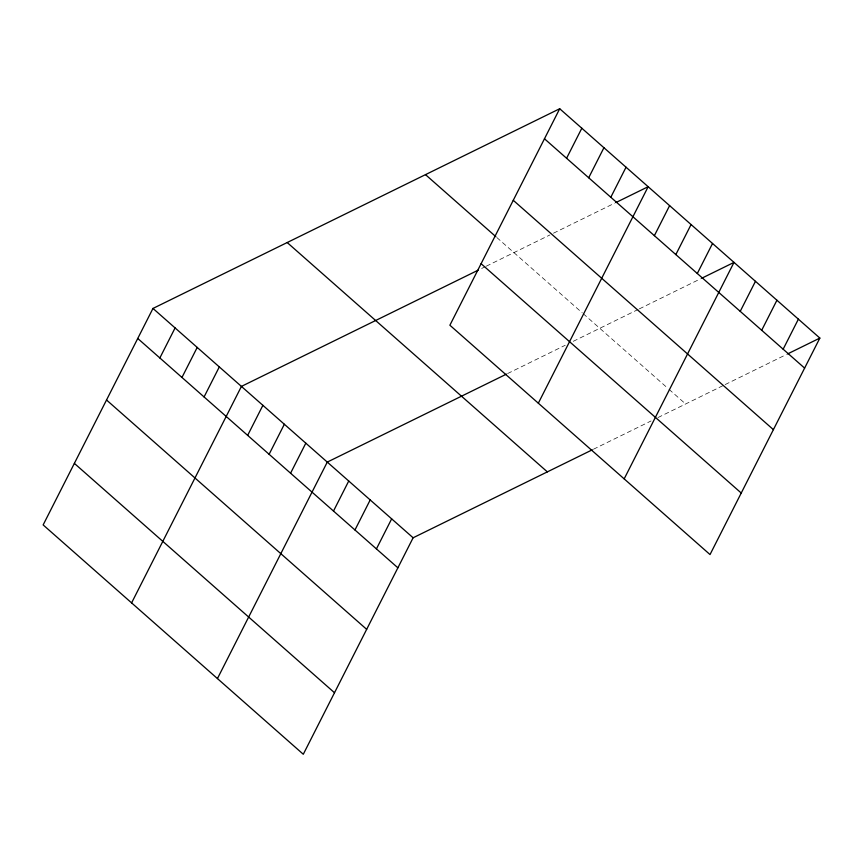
<?xml version="1.0" encoding="UTF-8"?>
<svg xmlns="http://www.w3.org/2000/svg" width="863" height="863" viewBox="0 0 863 863"><rect width="100%" height="100%" fill="white"/><g stroke="black" fill="none" stroke-linecap="round" stroke-linejoin="round"><path stroke-width="0.65" stroke-dasharray="4.32 3.24" d="M481.673 268.458L485.125 266.764M486.279 266.192L549.882 234.963M553.485 233.193L614.596 203.193M507.595 373.56L565.211 345.276M573.28 341.317L638.135 309.472M639.332 308.878L700.443 278.878M593.442 449.245L651.058 420.961M657.973 417.563L723.981 385.157M725.179 384.564L786.29 354.564M496.851 237.552L582.223 312.816M583.194 313.679L668.07 388.501M669.041 389.364L685.632 403.981"/><path stroke-width="1.29" d="M559.709 108.738L449.882 325.222L710.022 554.564L819.85 338.08L559.709 108.738L152.978 308.436L43.15 524.92L303.291 754.262L413.118 537.778L592.288 449.817M159.849 357.962L175.092 327.929M181.964 377.455L197.206 347.422M204.078 396.948L219.31 366.915M131.597 602.892L241.424 386.408L478.21 270.151M247.649 435.373L262.891 405.33M269.116 454.294L284.348 424.251M290.572 473.215L305.815 443.172M217.444 678.577L327.271 462.093L506.441 374.132M333.496 511.058L348.738 481.015M354.963 529.979L370.195 499.936M566.581 158.263L581.824 128.231M376.419 548.9L391.662 518.857M588.695 177.756L603.927 147.724M610.81 197.249L626.042 167.217M538.329 403.194L648.156 186.71L615.794 202.6M654.381 235.664L669.612 205.631M675.837 254.585L691.08 224.553M697.304 273.506L712.536 243.474M624.176 478.879L734.003 262.395L701.641 278.285M740.227 311.349L755.459 281.316M761.695 330.27L776.927 300.238M783.151 349.191L798.383 319.159M787.498 353.97L819.85 338.08M544.467 138.77L804.618 368.113M513.258 200.292L773.399 429.645M425.491 174.639L495.847 236.667M481.09 263.69L741.241 493.043M287.196 242.535L547.347 471.878M152.978 308.436L413.118 537.778M137.746 338.469L397.886 567.822M106.527 400.001L366.667 629.343M74.369 463.388L334.51 692.741"/></g></svg>
